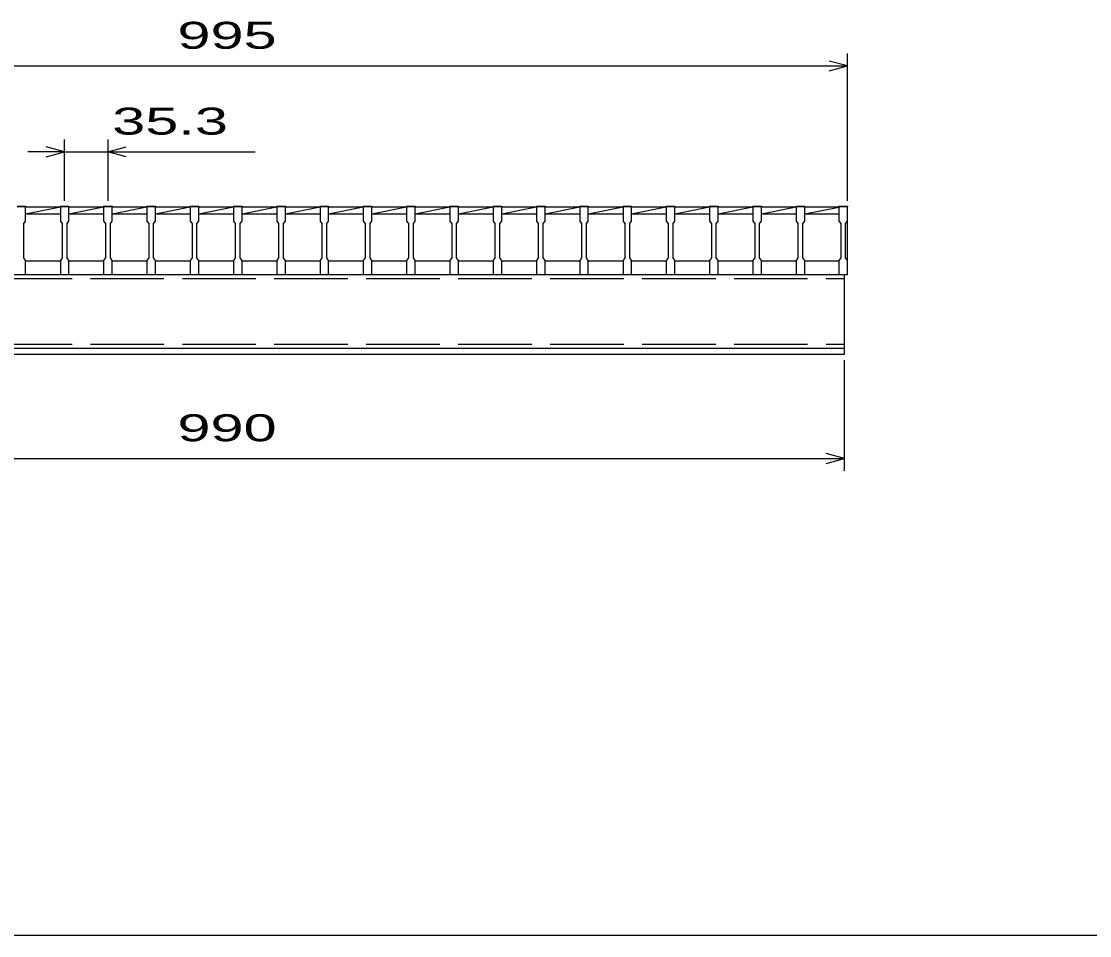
# Model space of a CAD drawing. Units: millimetres, scale not verified. Extents: x -1820 to 1731, y -1282 to 1054.
# Drawn here: x -1098 to -227, y -1146 to -401 of the extents above; entities that cross this region are included whole.
import ezdxf
from ezdxf.enums import TextEntityAlignment as Align

# ---------------------------------------------------------------- set-up
doc = ezdxf.new("R2010")
doc.units = ezdxf.units.MM
doc.header["$LTSCALE"] = 10
doc.linetypes.add('DASHED', pattern=[7.5, 6, -1.5])
for name, color, linetype, lineweight in [('0_2', 150, 'Continuous', 25), ('16', 3, 'Continuous', 25), ('22', 4, 'Continuous', 25)]:
    doc.layers.add(name, color=color, linetype=linetype, lineweight=lineweight)
doc.styles.add('ベクトル', font='')
doc.styles.get('ベクトル').set_extended_font_data('ベクトル')

msp = doc.modelspace()

# ---------------------------------------------------------------- linework, layer by layer
at = {"layer": '0_2'}
msp.add_line((1731, -1146.5), (-1729, -1146.5), dxfattribs=at)
at = {"layer": '16'}
for p, q in [((-1101.3, -551.8), (-1094.3, -551.8)), ((-1094.3, -552.5), (-1101.3, -552.5)), ((-1094.3, -551.8), (-1094.3, -552.5)), ((-1094.3, -564), (-1094.3, -552.5)), ((-1094.3, -552.5), (-1066, -552.5)), ((-1094.3, -558), (-1066, -552.5)), ((-1066, -552.5), (-1066, -551.8)), ((-1066, -551.8), (-1059, -551.8)), ((-1066, -552.5), (-1066, -564)), ((-1059, -552.5), (-1066, -552.5)), ((-1059, -551.8), (-1059, -552.5)), ((-1059, -564), (-1059, -552.5)), ((-1059, -552.5), (-1030.7, -552.5)), ((-1059, -558), (-1030.7, -552.5)), ((-1030.7, -552.5), (-1030.7, -551.8)), ((-1030.7, -551.8), (-1023.7, -551.8)), ((-1030.7, -552.5), (-1030.7, -564)), ((-1023.7, -552.5), (-1030.7, -552.5)), ((-1023.7, -551.8), (-1023.7, -552.5)), ((-1023.7, -564), (-1023.7, -552.5)), ((-1023.7, -552.5), (-995.4, -552.5)), ((-1023.7, -558), (-995.4, -552.5)), ((-995.4, -552.5), (-995.4, -551.8)), ((-995.4, -551.8), (-988.4, -551.8)), ((-995.4, -552.5), (-995.4, -564)), ((-988.4, -552.5), (-995.4, -552.5)), ((-988.4, -551.8), (-988.4, -552.5)), ((-988.4, -564), (-988.4, -552.5)), ((-988.4, -552.5), (-960.1, -552.5)), ((-988.4, -558), (-960.1, -552.5)), ((-960.1, -552.5), (-960.1, -551.8)), ((-960.1, -551.8), (-953.1, -551.8)), ((-960.1, -552.5), (-960.1, -564)), ((-953.1, -552.5), (-960.1, -552.5)), ((-953.1, -551.8), (-953.1, -552.5)), ((-953.1, -564), (-953.1, -552.5)), ((-953.1, -552.5), (-924.8, -552.5)), ((-953.1, -558), (-924.8, -552.5)), ((-924.8, -552.5), (-924.8, -551.8)), ((-924.8, -551.8), (-917.8, -551.8)), ((-924.8, -552.5), (-924.8, -564)), ((-917.8, -552.5), (-924.8, -552.5)), ((-917.8, -551.8), (-917.8, -552.5)), ((-917.8, -564), (-917.8, -552.5)), ((-917.8, -552.5), (-889.5, -552.5)), ((-917.8, -558), (-889.5, -552.5)), ((-889.5, -552.5), (-889.5, -551.8)), ((-889.5, -551.8), (-882.5, -551.8)), ((-889.5, -552.5), (-889.5, -564)), ((-882.5, -552.5), (-889.5, -552.5)), ((-882.5, -551.8), (-882.5, -552.5)), ((-882.5, -564), (-882.5, -552.5)), ((-882.5, -552.5), (-854.2, -552.5)), ((-882.5, -558), (-854.2, -552.5)), ((-854.2, -552.5), (-854.2, -551.8)), ((-854.2, -551.8), (-847.2, -551.8)), ((-854.2, -552.5), (-854.2, -564)), ((-847.2, -552.5), (-854.2, -552.5)), ((-847.2, -551.8), (-847.2, -552.5)), ((-847.2, -564), (-847.2, -552.5)), ((-847.2, -552.5), (-818.9, -552.5)), ((-847.2, -558), (-818.9, -552.5)), ((-818.9, -552.5), (-818.9, -551.8)), ((-818.9, -551.8), (-811.9, -551.8)), ((-818.9, -552.5), (-818.9, -564)), ((-811.9, -552.5), (-818.9, -552.5)), ((-811.9, -551.8), (-811.9, -552.5)), ((-811.9, -564), (-811.9, -552.5)), ((-811.9, -552.5), (-783.6, -552.5)), ((-811.9, -558), (-783.6, -552.5)), ((-783.6, -552.5), (-783.6, -551.8)), ((-783.6, -551.8), (-776.6, -551.8)), ((-783.6, -552.5), (-783.6, -564)), ((-776.6, -552.5), (-783.6, -552.5)), ((-776.6, -551.8), (-776.6, -552.5)), ((-776.6, -564), (-776.6, -552.5)), ((-776.6, -552.5), (-748.3, -552.5)), ((-776.6, -558), (-748.3, -552.5)), ((-748.3, -552.5), (-748.3, -551.8)), ((-748.3, -551.8), (-741.3, -551.8)), ((-748.3, -552.5), (-748.3, -564)), ((-741.3, -552.5), (-748.3, -552.5)), ((-741.3, -551.8), (-741.3, -552.5)), ((-741.3, -564), (-741.3, -552.5)), ((-741.3, -552.5), (-713, -552.5)), ((-741.3, -558), (-713, -552.5)), ((-713, -552.5), (-713, -551.8)), ((-713, -551.8), (-706, -551.8)), ((-713, -552.5), (-713, -564)), ((-706, -552.5), (-713, -552.5)), ((-706, -551.8), (-706, -552.5)), ((-706, -564), (-706, -552.5)), ((-706, -552.5), (-677.7, -552.5)), ((-706, -558), (-677.7, -552.5)), ((-677.7, -552.5), (-677.7, -551.8)), ((-677.7, -551.8), (-670.7, -551.8)), ((-677.7, -552.5), (-677.7, -564)), ((-670.7, -552.5), (-677.7, -552.5)), ((-670.7, -551.8), (-670.7, -552.5)), ((-670.7, -564), (-670.7, -552.5)), ((-670.7, -552.5), (-642.4, -552.5)), ((-670.7, -558), (-642.4, -552.5)), ((-642.4, -552.5), (-642.4, -551.8)), ((-642.4, -551.8), (-635.4, -551.8)), ((-642.4, -552.5), (-642.4, -564)), ((-635.4, -552.5), (-642.4, -552.5)), ((-635.4, -551.8), (-635.4, -552.5)), ((-635.4, -564), (-635.4, -552.5)), ((-635.4, -552.5), (-607.1, -552.5)), ((-635.4, -558), (-607.1, -552.5)), ((-607.1, -552.5), (-607.1, -551.8)), ((-607.1, -551.8), (-600.1, -551.8)), ((-607.1, -552.5), (-607.1, -564)), ((-600.1, -552.5), (-607.1, -552.5)), ((-600.1, -551.8), (-600.1, -552.5)), ((-600.1, -564), (-600.1, -552.5)), ((-600.1, -552.5), (-571.8, -552.5)), ((-600.1, -558), (-571.8, -552.5)), ((-571.8, -552.5), (-571.8, -551.8)), ((-571.8, -551.8), (-564.8, -551.8)), ((-571.8, -552.5), (-571.8, -564)), ((-564.8, -552.5), (-571.8, -552.5)), ((-564.8, -551.8), (-564.8, -552.5)), ((-564.8, -564), (-564.8, -552.5)), ((-564.8, -552.5), (-536.5, -552.5)), ((-564.8, -558), (-536.5, -552.5)), ((-536.5, -552.5), (-536.5, -551.8)), ((-536.5, -551.8), (-529.5, -551.8)), ((-536.5, -552.5), (-536.5, -564)), ((-529.5, -552.5), (-536.5, -552.5)), ((-529.5, -551.8), (-529.5, -552.5)), ((-529.5, -564), (-529.5, -552.5)), ((-529.5, -552.5), (-501.2, -552.5)), ((-529.5, -558), (-501.2, -552.5)), ((-501.2, -552.5), (-501.2, -551.8)), ((-501.2, -551.8), (-494.2, -551.8)), ((-501.2, -552.5), (-501.2, -564)), ((-494.2, -552.5), (-501.2, -552.5)), ((-494.2, -551.8), (-494.2, -552.5)), ((-494.2, -564), (-494.2, -552.5)), ((-494.2, -552.5), (-465.9, -552.5)), ((-494.2, -558), (-465.9, -552.5)), ((-465.9, -552.5), (-465.9, -551.8)), ((-465.9, -551.8), (-458.9, -551.8)), ((-465.9, -552.5), (-465.9, -564)), ((-458.9, -552.5), (-465.9, -552.5)), ((-458.9, -551.8), (-458.9, -552.5)), ((-458.9, -564), (-458.9, -552.5)), ((-458.9, -552.5), (-431, -552.5)), ((-458.9, -558), (-431, -552.58)), ((-431, -552.5), (-431, -551.8)), ((-431, -551.8), (-424, -551.8)), ((-431, -552.5), (-431, -564)), ((-424, -552.5), (-431, -552.5)), ((-424, -551.8), (-424, -552.5)), ((-424, -564), (-424, -552.5)), ((-424, -596.5), (-424, -552.5)), ((-1095.8, -566), (-1094.3, -564)), ((-1095.8, -594), (-1095.8, -566)), ((-1094.3, -558), (-1066, -558)), ((-1066, -564), (-1064.5, -566)), ((-1064.5, -566), (-1064.5, -594)), ((-1060.5, -566), (-1059, -564)), ((-1060.5, -594), (-1060.5, -566)), ((-1059, -558), (-1030.7, -558)), ((-1030.7, -564), (-1029.2, -566)), ((-1029.2, -566), (-1029.2, -594)), ((-1025.2, -566), (-1023.7, -564)), ((-1025.2, -594), (-1025.2, -566)), ((-1023.7, -558), (-995.4, -558)), ((-995.4, -564), (-993.9, -566)), ((-993.9, -566), (-993.9, -594)), ((-989.9, -566), (-988.4, -564)), ((-989.9, -594), (-989.9, -566)), ((-988.4, -558), (-960.1, -558)), ((-960.1, -564), (-958.6, -566)), ((-958.6, -566), (-958.6, -594)), ((-954.6, -566), (-953.1, -564)), ((-954.6, -594), (-954.6, -566)), ((-953.1, -558), (-924.8, -558)), ((-924.8, -564), (-923.3, -566)), ((-923.3, -566), (-923.3, -594)), ((-919.3, -566), (-917.8, -564)), ((-919.3, -594), (-919.3, -566)), ((-917.8, -558), (-889.5, -558)), ((-889.5, -564), (-888, -566)), ((-888, -566), (-888, -594)), ((-884, -566), (-882.5, -564)), ((-884, -594), (-884, -566)), ((-882.5, -558), (-854.2, -558)), ((-854.2, -564), (-852.7, -566)), ((-852.7, -566), (-852.7, -594)), ((-848.7, -566), (-847.2, -564)), ((-848.7, -594), (-848.7, -566)), ((-847.2, -558), (-818.9, -558)), ((-818.9, -564), (-817.4, -566)), ((-817.4, -566), (-817.4, -594)), ((-813.4, -566), (-811.9, -564)), ((-813.4, -594), (-813.4, -566)), ((-811.9, -558), (-783.6, -558)), ((-783.6, -564), (-782.1, -566)), ((-782.1, -566), (-782.1, -594)), ((-778.1, -566), (-776.6, -564)), ((-778.1, -594), (-778.1, -566)), ((-776.6, -558), (-748.3, -558)), ((-748.3, -564), (-746.8, -566)), ((-746.8, -566), (-746.8, -594)), ((-742.8, -566), (-741.3, -564)), ((-742.8, -594), (-742.8, -566)), ((-741.3, -558), (-713, -558)), ((-713, -564), (-711.5, -566)), ((-711.5, -566), (-711.5, -594)), ((-707.5, -566), (-706, -564)), ((-707.5, -594), (-707.5, -566)), ((-706, -558), (-677.7, -558)), ((-677.7, -564), (-676.2, -566)), ((-676.2, -566), (-676.2, -594)), ((-672.2, -566), (-670.7, -564)), ((-672.2, -594), (-672.2, -566)), ((-670.7, -558), (-642.4, -558)), ((-642.4, -564), (-640.9, -566)), ((-640.9, -566), (-640.9, -594)), ((-636.9, -566), (-635.4, -564)), ((-636.9, -594), (-636.9, -566)), ((-635.4, -558), (-607.1, -558)), ((-607.1, -564), (-605.6, -566)), ((-605.6, -566), (-605.6, -594)), ((-601.6, -566), (-600.1, -564)), ((-601.6, -594), (-601.6, -566)), ((-600.1, -558), (-571.8, -558)), ((-571.8, -564), (-570.3, -566)), ((-570.3, -566), (-570.3, -594)), ((-566.3, -566), (-564.8, -564)), ((-566.3, -594), (-566.3, -566)), ((-564.8, -558), (-536.5, -558)), ((-536.5, -564), (-535, -566)), ((-535, -566), (-535, -594)), ((-531, -566), (-529.5, -564)), ((-531, -594), (-531, -566)), ((-529.5, -558), (-501.2, -558)), ((-501.2, -564), (-499.7, -566)), ((-499.7, -566), (-499.7, -594)), ((-495.7, -566), (-494.2, -564)), ((-495.7, -594), (-495.7, -566)), ((-494.2, -558), (-465.9, -558)), ((-465.9, -564), (-464.4, -566)), ((-464.4, -566), (-464.4, -594)), ((-460.4, -566), (-458.9, -564)), ((-460.4, -594), (-460.4, -566)), ((-458.9, -558), (-431, -558)), ((-431, -564), (-429.5, -566)), ((-429.5, -566), (-429.5, -594)), ((-425.5, -566), (-424, -564)), ((-425.5, -594), (-425.5, -566)), ((-1094.3, -596), (-1095.8, -594)), ((-1094.3, -607.5), (-1094.3, -596)), ((-1094.3, -596.5), (-1066, -596.5)), ((-1064.5, -594), (-1066, -596)), ((-1066, -596), (-1066, -607.5)), ((-1059, -596), (-1060.5, -594)), ((-1059, -607.5), (-1059, -596)), ((-1059, -596.5), (-1030.7, -596.5)), ((-1029.2, -594), (-1030.7, -596)), ((-1030.7, -596), (-1030.7, -607.5)), ((-1023.7, -596), (-1025.2, -594)), ((-1023.7, -607.5), (-1023.7, -596)), ((-1023.7, -596.5), (-995.4, -596.5)), ((-993.9, -594), (-995.4, -596)), ((-995.4, -596), (-995.4, -607.5)), ((-988.4, -596), (-989.9, -594)), ((-988.4, -607.5), (-988.4, -596)), ((-988.4, -596.5), (-960.1, -596.5)), ((-958.6, -594), (-960.1, -596)), ((-960.1, -596), (-960.1, -607.5)), ((-953.1, -596), (-954.6, -594)), ((-953.1, -607.5), (-953.1, -596)), ((-953.1, -596.5), (-924.8, -596.5)), ((-923.3, -594), (-924.8, -596)), ((-924.8, -596), (-924.8, -607.5)), ((-917.8, -596), (-919.3, -594)), ((-917.8, -607.5), (-917.8, -596)), ((-917.8, -596.5), (-889.5, -596.5)), ((-888, -594), (-889.5, -596)), ((-889.5, -596), (-889.5, -607.5)), ((-882.5, -596), (-884, -594)), ((-882.5, -607.5), (-882.5, -596)), ((-882.5, -596.5), (-854.2, -596.5)), ((-852.7, -594), (-854.2, -596)), ((-854.2, -596), (-854.2, -607.5)), ((-847.2, -596), (-848.7, -594)), ((-847.2, -607.5), (-847.2, -596)), ((-847.2, -596.5), (-818.9, -596.5)), ((-817.4, -594), (-818.9, -596)), ((-818.9, -596), (-818.9, -607.5)), ((-811.9, -596), (-813.4, -594)), ((-811.9, -607.5), (-811.9, -596)), ((-811.9, -596.5), (-783.6, -596.5)), ((-782.1, -594), (-783.6, -596)), ((-783.6, -596), (-783.6, -607.5)), ((-776.6, -596), (-778.1, -594)), ((-776.6, -607.5), (-776.6, -596)), ((-776.6, -596.5), (-748.3, -596.5)), ((-746.8, -594), (-748.3, -596)), ((-748.3, -596), (-748.3, -607.5)), ((-741.3, -596), (-742.8, -594)), ((-741.3, -607.5), (-741.3, -596)), ((-741.3, -596.5), (-713, -596.5)), ((-711.5, -594), (-713, -596)), ((-713, -596), (-713, -607.5)), ((-706, -596), (-707.5, -594)), ((-706, -607.5), (-706, -596)), ((-706, -596.5), (-677.7, -596.5)), ((-676.2, -594), (-677.7, -596)), ((-677.7, -596), (-677.7, -607.5)), ((-670.7, -596), (-672.2, -594)), ((-670.7, -607.5), (-670.7, -596)), ((-670.7, -596.5), (-642.4, -596.5)), ((-640.9, -594), (-642.4, -596)), ((-642.4, -596), (-642.4, -607.5)), ((-635.4, -596), (-636.9, -594)), ((-635.4, -607.5), (-635.4, -596)), ((-635.4, -596.5), (-607.1, -596.5)), ((-605.6, -594), (-607.1, -596)), ((-607.1, -596), (-607.1, -607.5)), ((-600.1, -596), (-601.6, -594)), ((-600.1, -607.5), (-600.1, -596)), ((-600.1, -596.5), (-571.8, -596.5)), ((-570.3, -594), (-571.8, -596)), ((-571.8, -596), (-571.8, -607.5)), ((-564.8, -596), (-566.3, -594)), ((-564.8, -607.5), (-564.8, -596)), ((-564.8, -596.5), (-536.5, -596.5)), ((-535, -594), (-536.5, -596)), ((-536.5, -596), (-536.5, -607.5)), ((-529.5, -596), (-531, -594)), ((-529.5, -607.5), (-529.5, -596)), ((-529.5, -596.5), (-501.2, -596.5)), ((-499.7, -594), (-501.2, -596)), ((-501.2, -596), (-501.2, -607.5)), ((-494.2, -596), (-495.7, -594)), ((-494.2, -607.5), (-494.2, -596)), ((-494.2, -596.5), (-465.9, -596.5)), ((-464.4, -594), (-465.9, -596)), ((-465.9, -596), (-465.9, -607.5)), ((-458.9, -596), (-460.4, -594)), ((-458.9, -607.5), (-458.9, -596)), ((-458.9, -596.5), (-431, -596.5)), ((-429.5, -594), (-431, -596)), ((-431, -596), (-431, -607.5)), ((-424, -596), (-425.5, -594)), ((-424, -607.5), (-424, -596)), ((-1416.5, -607.5), (-426.5, -607.5)), ((-1101.3, -607.5), (-1094.3, -607.5)), ((-1066, -607.5), (-1059, -607.5)), ((-1030.7, -607.5), (-1023.7, -607.5)), ((-995.4, -607.5), (-988.4, -607.5)), ((-960.1, -607.5), (-953.1, -607.5)), ((-924.8, -607.5), (-917.8, -607.5)), ((-889.5, -607.5), (-882.5, -607.5)), ((-854.2, -607.5), (-847.2, -607.5)), ((-818.9, -607.5), (-811.9, -607.5)), ((-783.6, -607.5), (-776.6, -607.5)), ((-748.3, -607.5), (-741.3, -607.5)), ((-713, -607.5), (-706, -607.5)), ((-677.7, -607.5), (-670.7, -607.5)), ((-642.4, -607.5), (-635.4, -607.5)), ((-607.1, -607.5), (-600.1, -607.5)), ((-571.8, -607.5), (-564.8, -607.5)), ((-536.5, -607.5), (-529.5, -607.5)), ((-501.2, -607.5), (-494.2, -607.5)), ((-465.9, -607.5), (-458.9, -607.5)), ((-431, -607.5), (-424, -607.5)), ((-426.5, -667.5), (-426.5, -607.5)), ((-1416.5, -667.5), (-426.5, -667.5)), ((-1416.5, -667.5), (-426.5, -667.5)), ((-426.5, -672.5), (-426.5, -667.5)), ((-1416.5, -672.5), (-426.5, -672.5))]:
    msp.add_line(p, q, dxfattribs=at)
at = {"layer": '16', "linetype": 'DASHED'}
for p, q in [((-1416.5, -610.7), (-426.5, -610.7)), ((-1416.5, -664.3), (-426.5, -664.3))]:
    msp.add_line(p, q, dxfattribs=at)
at = {"layer": '22'}
for p, q in [((-424, -437.5), (-439, -433.5)), ((-424, -547.5), (-424, -427.5)), ((-1419, -437.5), (-424, -437.5)), ((-439, -441.5), (-424, -437.5)), ((-1062.5, -507.5), (-1077.5, -503.5)), ((-1062.5, -547.5), (-1062.5, -497.5)), ((-1027.2, -497.5), (-1027.2, -547.5)), ((-1027.2, -507.5), (-1012.2, -503.5)), ((-1062.5, -507.5), (-1092.5, -507.5)), ((-1077.5, -511.5), (-1062.5, -507.5)), ((-1062.5, -507.5), (-1027.2, -507.5)), ((-1012.2, -511.5), (-1027.2, -507.5)), ((-1027.2, -507.5), (-907.2, -507.5)), ((-426.5, -767.5), (-426.5, -677.5)), ((-1416.5, -757.5), (-426.5, -757.5)), ((-426.5, -757.5), (-441.5, -753.5)), ((-441.5, -761.5), (-426.5, -757.5))]:
    msp.add_line(p, q, dxfattribs=at)

# ---------------------------------------------------------------- texts
at = {"layer": '22', "color": 2, "style": 'ベクトル', "width": 1.65}
for s, p in [(' 995 ', (-984, -412.5)), (' 35.3 ', (-1037.2, -482.5)), (' 990 ', (-984, -732.5))]:
    msp.add_text(s, height=21.99, dxfattribs=at).set_placement(p, align=Align.MIDDLE_LEFT)

doc.saveas('drawing.dxf')
